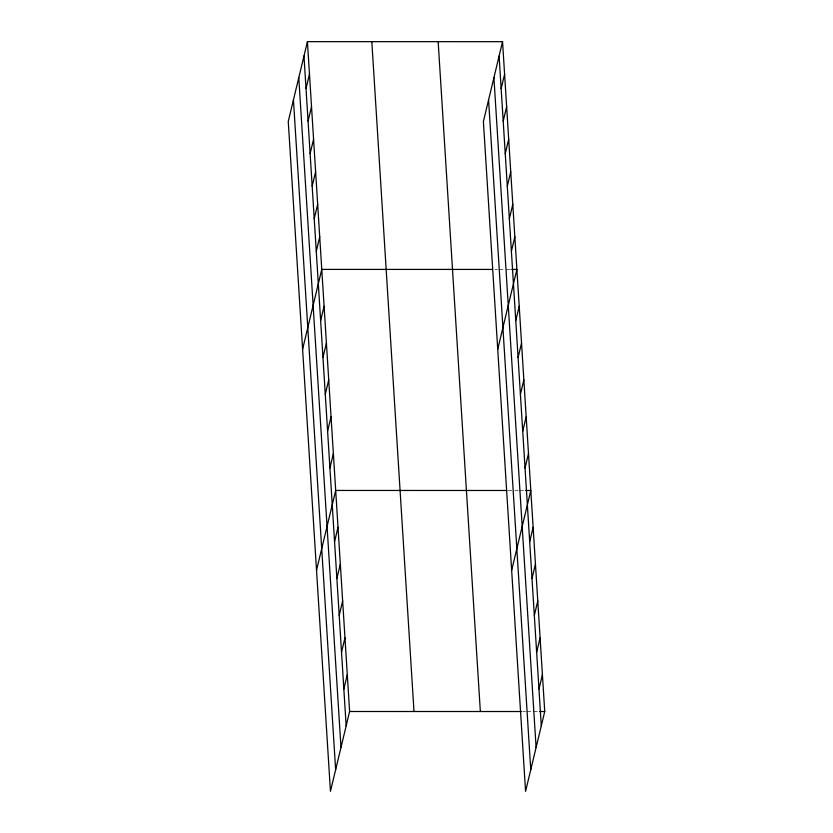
<?xml version="1.0" encoding="UTF-8"?>
<svg xmlns="http://www.w3.org/2000/svg" width="833" height="833" viewBox="0 0 833 833"><rect width="100%" height="100%" fill="white"/><g stroke="black" fill="none" stroke-linecap="round" stroke-linejoin="round"><path stroke-width="0.62" stroke-dasharray="4.17 3.12" d="M495 269.423L497.572 269.434M498.863 269.434L511.743 269.434M507.63 490.481L517.939 490.481M519.23 490.481L524.374 490.481M522.843 711.528L525.425 711.528M526.706 711.528L531.86 711.528M533.151 711.528L538.295 711.528"/><path stroke-width="1.25" d="M307.429 41.65L288.26 121.472L330.451 791.319L349.61 711.497L307.429 41.65L502.549 41.681L544.74 711.528L525.571 791.35L483.39 121.503L502.549 41.681M306.023 88.569L309.47 74.189M308.075 121.097L311.521 106.718M310.115 153.636L313.572 139.257M312.167 186.175L315.624 171.796M314.218 218.704L317.675 204.324M316.269 251.243L319.716 236.864M302.608 349.214L321.767 269.403L492.428 269.423M320.643 320.622L324.089 306.242M322.954 357.461L326.411 343.081M325.276 394.301L328.733 379.921M327.598 431.14L331.055 416.76M329.92 467.979L333.367 453.61M316.53 570.261L335.689 490.45L506.349 490.481M334.564 541.669L338.011 527.289M336.876 578.508L340.333 564.128M339.198 615.348L342.655 600.968M341.52 652.187L344.977 637.818M343.842 689.037L347.288 674.657M501.143 88.6L504.6 74.22M503.194 121.139L506.651 106.759M505.246 153.668L508.692 139.288M507.297 186.207L510.744 171.827M509.348 218.746L512.795 204.366M511.389 251.274L514.846 236.895M497.728 349.256L516.897 269.434L511.743 269.434M515.762 320.653L519.219 306.273M518.084 357.492L521.531 343.113M520.406 394.332L523.853 379.952M522.718 431.182L526.175 416.802M525.04 468.021L528.497 453.641M511.649 570.303L530.819 490.481L525.665 490.481M529.684 541.7L533.141 527.32M532.006 578.539L535.452 564.16M534.328 615.389L537.774 601.01M536.65 652.229L540.096 637.849M538.961 689.068L542.418 674.688M349.61 711.497L521.552 711.528M539.586 711.528L544.74 711.528M499.102 56.061L541.283 725.907M493.917 77.656L536.098 747.503M488.575 99.908L530.756 769.754M438.158 41.671L480.349 711.517M371.82 41.66L414.001 711.507M303.972 56.03L346.164 725.876M298.787 77.625L340.978 747.472M293.445 99.877L335.637 769.723"/></g></svg>
